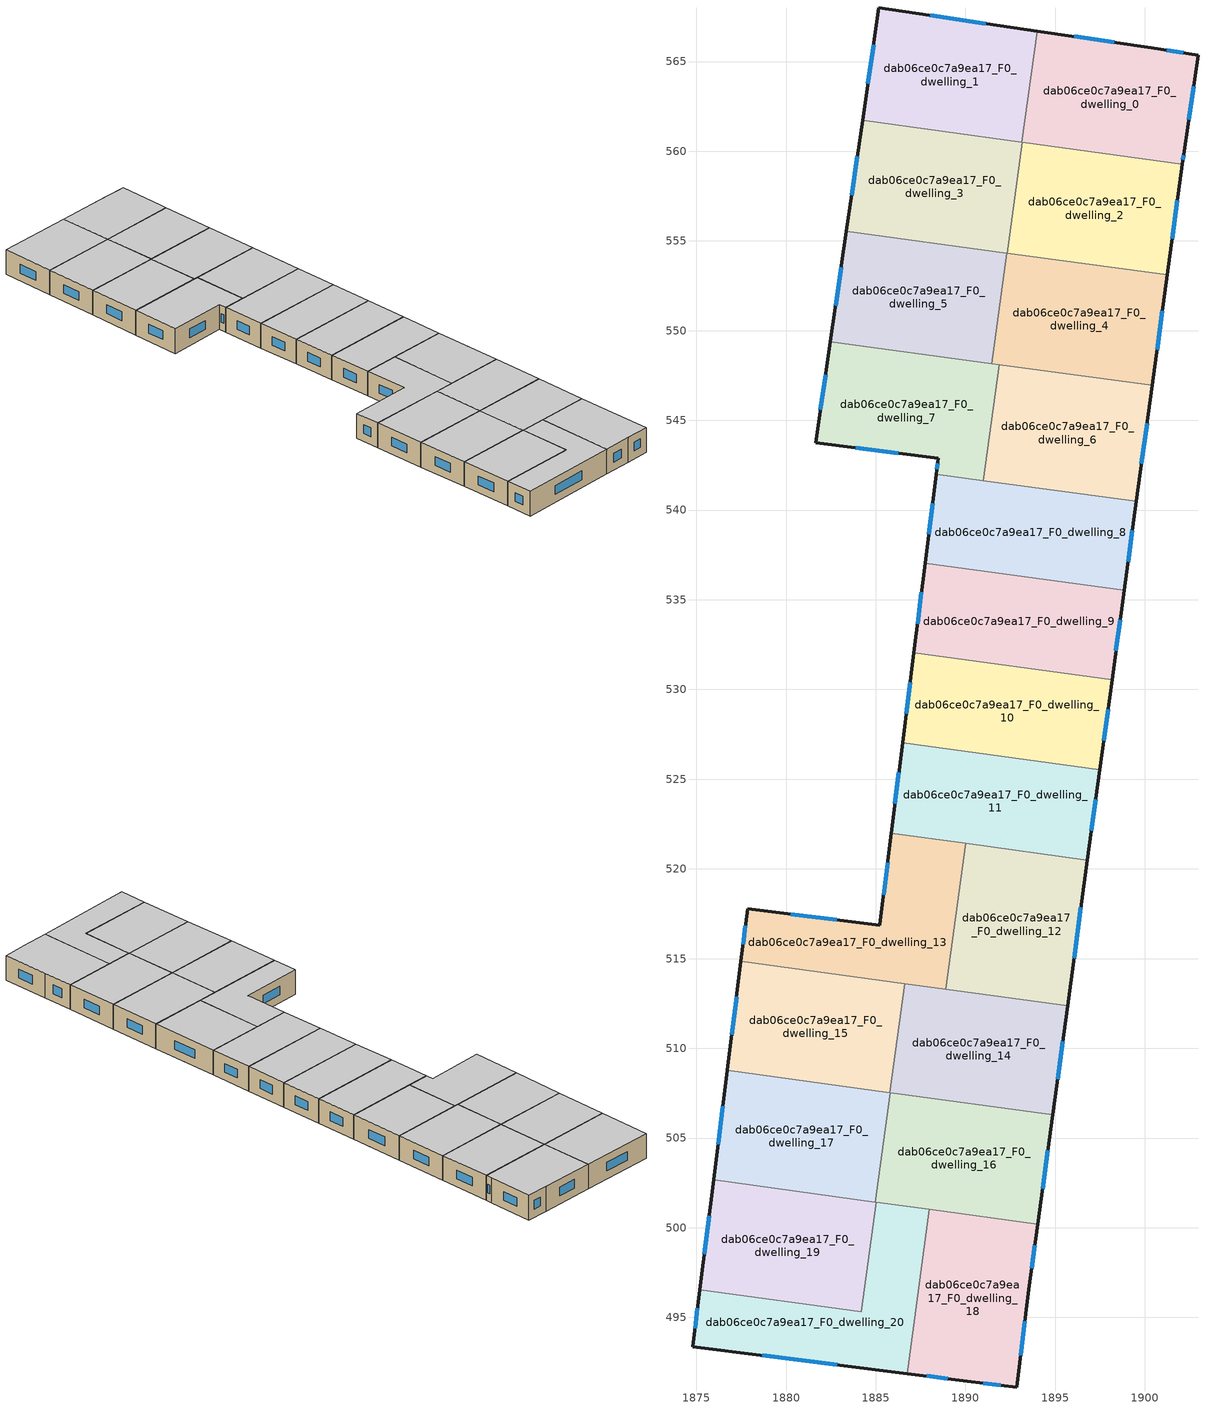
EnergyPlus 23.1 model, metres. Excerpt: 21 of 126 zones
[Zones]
dab06ce0c7a9ea17_F0_dwelling_0
 floor ground (EU_floor_Construction): 1902.98,565.36 1902.19,560 1902.09,559.29 1893.14,560.51 1893.99,566.7 1900.37,565.77 z0
 wall outside (EU_wall_Construction): 1902.09,559.29 1902.19,560 1902.98,565.36 1900.37,565.77 1893.99,566.7 z0:3
 wall to dab06ce0c7a9ea17_F0_dwelling_1 (EU_wall_Construction): 1893.99,566.7 1893.14,560.51 z0:3
 wall to dab06ce0c7a9ea17_F0_dwelling_2 (EU_wall_Construction): 1893.16,560.5 1902.09,559.29 z0:3
 wall to dab06ce0c7a9ea17_F0_dwelling_3 (EU_wall_Construction): 1893.14,560.51 1893.16,560.5 z0:3
 window (EU_Window_Construction): 1898.29,566.07 1896.06,566.4 / 1902.13,565.5 1901.21,565.64 / 1902.44,561.75 1902.72,563.62 / 1902.12,559.52 1902.15,559.77 z0.98:2.02
 ceiling to dab06ce0c7a9ea17_F1_dwelling_0 (EU_floor_Construction): 1902.09,559.29 1902.19,560 1902.98,565.36 1900.37,565.77 1893.99,566.7 1893.14,560.51 z3
dab06ce0c7a9ea17_F0_dwelling_1
 floor ground (EU_floor_Construction): 1893.99,566.7 1893.14,560.51 1884.26,561.72 1885.18,567.98 z0
 wall outside (EU_wall_Construction): 1893.99,566.7 1885.18,567.98 1884.26,561.72 z0:3
 wall to dab06ce0c7a9ea17_F0_dwelling_3 (EU_wall_Construction): 1884.26,561.72 1893.14,560.51 z0:3
 window (EU_Window_Construction): 1891.12,567.12 1888.04,567.57 / 1884.88,565.94 1884.56,563.75 z0.98:2.02
 ceiling to dab06ce0c7a9ea17_F1_dwelling_1 (EU_floor_Construction): 1893.14,560.51 1893.99,566.7 1885.18,567.98 1884.26,561.72 z3
dab06ce0c7a9ea17_F0_dwelling_10
 floor ground (EU_floor_Construction): 1898.17,530.54 1897.48,525.53 1886.49,527.03 1887.12,532.04 z0
 wall outside (EU_wall_Construction): 1887.12,532.04 1886.49,527.03 / 1897.48,525.53 1898.17,530.54 z0:3
 wall to dab06ce0c7a9ea17_F0_dwelling_11 (EU_wall_Construction): 1886.49,527.03 1897.48,525.53 z0:3
 wall to dab06ce0c7a9ea17_F0_dwelling_9 (EU_wall_Construction): 1898.17,530.54 1887.12,532.04 z0:3
 window (EU_Window_Construction): 1886.92,530.41 1886.7,528.66 / 1897.71,527.16 1897.94,528.91 z0.98:2.02
 ceiling to dab06ce0c7a9ea17_F1_dwelling_10 (EU_floor_Construction): 1897.48,525.53 1898.17,530.54 1887.12,532.04 1886.49,527.03 z3
dab06ce0c7a9ea17_F0_dwelling_11
 floor ground (EU_floor_Construction): 1897.48,525.53 1896.8,520.5 1885.86,521.99 1886.49,527.03 z0
 wall outside (EU_wall_Construction): 1886.49,527.03 1885.86,521.99 / 1896.8,520.5 1897.48,525.53 z0:3
 wall to dab06ce0c7a9ea17_F0_dwelling_12 (EU_wall_Construction): 1890.01,521.42 1896.8,520.5 z0:3
 wall to dab06ce0c7a9ea17_F0_dwelling_13 (EU_wall_Construction): 1885.86,521.99 1890.01,521.42 z0:3
 window (EU_Window_Construction): 1886.29,525.39 1886.07,523.63 / 1897.02,522.13 1897.26,523.89 z0.98:2.02
 ceiling to dab06ce0c7a9ea17_F1_dwelling_11 (EU_floor_Construction): 1896.8,520.5 1897.48,525.53 1886.49,527.03 1885.86,521.99 z3
dab06ce0c7a9ea17_F0_dwelling_12
 floor ground (EU_floor_Construction): 1896.8,520.5 1895.69,512.37 1888.9,513.29 1890.01,521.42 z0
 wall outside (EU_wall_Construction): 1895.69,512.37 1896.8,520.5 z0:3
 wall to dab06ce0c7a9ea17_F0_dwelling_13 (EU_wall_Construction): 1890.01,521.42 1888.9,513.29 z0:3
 wall to dab06ce0c7a9ea17_F0_dwelling_14 (EU_wall_Construction): 1888.9,513.29 1895.69,512.37 z0:3
 window (EU_Window_Construction): 1896.05,515.01 1896.44,517.85 z0.98:2.02
 ceiling to dab06ce0c7a9ea17_F1_dwelling_12 (EU_floor_Construction): 1895.69,512.37 1896.8,520.5 1890.01,521.42 1888.9,513.29 z3
dab06ce0c7a9ea17_F0_dwelling_13
 floor ground (EU_floor_Construction): 1890.01,521.42 1888.9,513.29 1877.49,514.85 1877.86,517.78 1885.22,516.85 1885.22,516.92 1885.86,521.99 z0
 wall outside (EU_wall_Construction): 1885.86,521.99 1885.22,516.92 1885.22,516.85 1877.86,517.78 1877.49,514.85 z0:3
 wall to dab06ce0c7a9ea17_F0_dwelling_15 (EU_wall_Construction): 1877.49,514.85 1886.61,513.61 z0:3
 wall to dab06ce0c7a9ea17_F0_dwelling_14 (EU_wall_Construction): 1886.6,513.61 1888.9,513.29 z0:3
 window (EU_Window_Construction): 1877.74,516.83 1877.61,515.8 / 1882.82,517.16 1880.25,517.48 / 1885.65,520.34 1885.43,518.57 z0.98:2.02
 ceiling to dab06ce0c7a9ea17_F1_dwelling_13 (EU_floor_Construction): 1888.9,513.29 1890.01,521.42 1885.86,521.99 1885.22,516.92 1885.22,516.85 1877.86,517.78 1877.49,514.85 z3
dab06ce0c7a9ea17_F0_dwelling_14
 floor ground (EU_floor_Construction): 1895.69,512.37 1894.86,506.29 1885.78,507.53 1886.6,513.61 z0
 wall outside (EU_wall_Construction): 1894.86,506.29 1895.69,512.37 z0:3
 wall to dab06ce0c7a9ea17_F0_dwelling_15 (EU_wall_Construction): 1886.6,513.61 1885.78,507.53 z0:3
 wall to dab06ce0c7a9ea17_F0_dwelling_16 (EU_wall_Construction): 1885.81,507.53 1894.86,506.29 z0:3
 wall to dab06ce0c7a9ea17_F0_dwelling_17 (EU_wall_Construction): 1885.78,507.53 1885.81,507.53 z0:3
 window (EU_Window_Construction): 1895.13,508.27 1895.42,510.39 z0.98:2.02
 ceiling to dab06ce0c7a9ea17_F1_dwelling_14 (EU_floor_Construction): 1894.86,506.29 1895.69,512.37 1886.6,513.61 1885.78,507.53 z3
dab06ce0c7a9ea17_F0_dwelling_15
 floor ground (EU_floor_Construction): 1886.6,513.61 1885.78,507.53 1876.73,508.77 1877.49,514.85 z0
 wall outside (EU_wall_Construction): 1877.49,514.85 1876.73,508.77 z0:3
 wall to dab06ce0c7a9ea17_F0_dwelling_17 (EU_wall_Construction): 1876.73,508.77 1885.78,507.53 z0:3
 window (EU_Window_Construction): 1877.24,512.87 1876.97,510.74 z0.98:2.02
 ceiling to dab06ce0c7a9ea17_F1_dwelling_15 (EU_floor_Construction): 1885.78,507.53 1886.6,513.61 1877.49,514.85 1876.73,508.77 z3
dab06ce0c7a9ea17_F0_dwelling_16
 floor ground (EU_floor_Construction): 1894.86,506.29 1894.03,500.2 1884.98,501.43 1885.81,507.53 z0
 wall outside (EU_wall_Construction): 1894.03,500.2 1894.86,506.29 z0:3
 wall to dab06ce0c7a9ea17_F0_dwelling_17 (EU_wall_Construction): 1885.81,507.53 1884.98,501.43 z0:3
 wall to dab06ce0c7a9ea17_F0_dwelling_18 (EU_wall_Construction): 1887.99,501.02 1894.03,500.2 z0:3
 wall to dab06ce0c7a9ea17_F0_dwelling_20 (EU_wall_Construction): 1885.01,501.43 1887.99,501.02 z0:3
 wall to dab06ce0c7a9ea17_F0_dwelling_19 (EU_wall_Construction): 1884.98,501.43 1885.01,501.43 z0:3
 window (EU_Window_Construction): 1894.3,502.18 1894.59,504.31 z0.98:2.02
 ceiling to dab06ce0c7a9ea17_F1_dwelling_16 (EU_floor_Construction): 1894.03,500.2 1894.86,506.29 1885.81,507.53 1884.98,501.43 z3
dab06ce0c7a9ea17_F0_dwelling_17
 floor ground (EU_floor_Construction): 1885.81,507.53 1884.98,501.43 1875.96,502.66 1876.73,508.77 z0
 wall outside (EU_wall_Construction): 1876.73,508.77 1875.96,502.66 z0:3
 wall to dab06ce0c7a9ea17_F0_dwelling_19 (EU_wall_Construction): 1875.96,502.66 1884.98,501.43 z0:3
 window (EU_Window_Construction): 1876.48,506.78 1876.21,504.65 z0.98:2.02
 ceiling to dab06ce0c7a9ea17_F1_dwelling_17 (EU_floor_Construction): 1884.98,501.43 1885.81,507.53 1876.73,508.77 1875.96,502.66 z3
dab06ce0c7a9ea17_F0_dwelling_18
 floor ground (EU_floor_Construction): 1894.03,500.2 1893.54,496.57 1892.85,491.12 1890.1,491.45 1886.74,491.88 1887.99,501.02 z0
 wall outside (EU_wall_Construction): 1886.74,491.88 1890.1,491.45 1892.85,491.12 1893.54,496.57 1894.03,500.2 z0:3
 wall to dab06ce0c7a9ea17_F0_dwelling_20 (EU_wall_Construction): 1887.99,501.02 1886.74,491.88 z0:3
 window (EU_Window_Construction): 1893.08,492.9 1893.31,494.8 / 1891,491.35 1891.96,491.23 / 1887.84,491.74 1889.01,491.59 / 1893.7,497.75 1893.87,499.02 z0.98:2.02
 ceiling to dab06ce0c7a9ea17_F1_dwelling_18 (EU_floor_Construction): 1892.85,491.12 1893.54,496.57 1894.03,500.2 1887.99,501.02 1886.74,491.88 1890.1,491.45 z3
dab06ce0c7a9ea17_F0_dwelling_19
 floor ground (EU_floor_Construction): 1885.01,501.43 1884.18,495.31 1875.19,496.54 1875.96,502.66 z0
 wall outside (EU_wall_Construction): 1875.96,502.66 1875.19,496.54 z0:3
 wall to dab06ce0c7a9ea17_F0_dwelling_20 (EU_wall_Construction): 1875.19,496.54 1884.18,495.31 1885.01,501.43 z0:3
 window (EU_Window_Construction): 1875.71,500.67 1875.44,498.53 z0.98:2.02
 ceiling to dab06ce0c7a9ea17_F1_dwelling_19 (EU_floor_Construction): 1884.18,495.31 1885.01,501.43 1875.96,502.66 1875.19,496.54 z3
dab06ce0c7a9ea17_F0_dwelling_2
 floor ground (EU_floor_Construction): 1902.09,559.29 1901.24,553.11 1892.32,554.32 1893.16,560.5 z0
 wall outside (EU_wall_Construction): 1901.24,553.11 1902.09,559.29 z0:3
 wall to dab06ce0c7a9ea17_F0_dwelling_3 (EU_wall_Construction): 1893.16,560.5 1892.32,554.32 z0:3
 wall to dab06ce0c7a9ea17_F0_dwelling_4 (EU_wall_Construction): 1892.32,554.32 1901.24,553.11 z0:3
 window (EU_Window_Construction): 1901.52,555.12 1901.81,557.28 z0.98:2.02
 ceiling to dab06ce0c7a9ea17_F1_dwelling_2 (EU_floor_Construction): 1901.24,553.11 1902.09,559.29 1893.16,560.5 1892.32,554.32 z3
dab06ce0c7a9ea17_F0_dwelling_20
 floor ground (EU_floor_Construction): 1887.99,501.02 1886.74,491.88 1874.8,493.37 1875.19,496.54 1884.18,495.31 1885.01,501.43 z0
 wall outside (EU_wall_Construction): 1875.19,496.54 1874.8,493.37 1886.74,491.88 z0:3
 window (EU_Window_Construction): 1878.68,492.89 1882.86,492.36 / 1875.06,495.51 1874.92,494.4 z0.98:2.02
 ceiling to dab06ce0c7a9ea17_F1_dwelling_20 (EU_floor_Construction): 1886.74,491.88 1887.99,501.02 1885.01,501.43 1884.18,495.31 1875.19,496.54 1874.8,493.37 z3
dab06ce0c7a9ea17_F0_dwelling_3
 floor ground (EU_floor_Construction): 1893.16,560.5 1892.32,554.32 1883.36,555.54 1884.26,561.72 z0
 wall outside (EU_wall_Construction): 1884.26,561.72 1883.36,555.54 z0:3
 wall to dab06ce0c7a9ea17_F0_dwelling_5 (EU_wall_Construction): 1883.36,555.54 1892.29,554.33 z0:3
 wall to dab06ce0c7a9ea17_F0_dwelling_4 (EU_wall_Construction): 1892.29,554.33 1892.32,554.32 z0:3
 window (EU_Window_Construction): 1883.97,559.71 1883.66,557.55 z0.98:2.02
 ceiling to dab06ce0c7a9ea17_F1_dwelling_3 (EU_floor_Construction): 1892.32,554.32 1893.16,560.5 1884.26,561.72 1883.36,555.54 z3
dab06ce0c7a9ea17_F0_dwelling_4
 floor ground (EU_floor_Construction): 1901.24,553.11 1900.41,546.94 1891.45,548.17 1892.29,554.33 z0
 wall outside (EU_wall_Construction): 1900.41,546.94 1901.24,553.11 z0:3
 wall to dab06ce0c7a9ea17_F0_dwelling_5 (EU_wall_Construction): 1892.29,554.33 1891.45,548.17 z0:3
 wall to dab06ce0c7a9ea17_F0_dwelling_6 (EU_wall_Construction): 1891.87,548.11 1900.41,546.94 z0:3
 wall to dab06ce0c7a9ea17_F0_dwelling_7 (EU_wall_Construction): 1891.45,548.16 1891.87,548.11 z0:3
 window (EU_Window_Construction): 1900.68,548.95 1900.97,551.1 z0.98:2.02
 ceiling to dab06ce0c7a9ea17_F1_dwelling_4 (EU_floor_Construction): 1900.41,546.94 1901.24,553.11 1892.29,554.33 1891.45,548.17 z3
dab06ce0c7a9ea17_F0_dwelling_5
 floor ground (EU_floor_Construction): 1892.29,554.33 1891.45,548.17 1882.47,549.39 1883.36,555.54 z0
 wall outside (EU_wall_Construction): 1883.36,555.54 1882.47,549.39 z0:3
 wall to dab06ce0c7a9ea17_F0_dwelling_7 (EU_wall_Construction): 1882.47,549.39 1891.45,548.17 z0:3
 window (EU_Window_Construction): 1883.07,553.54 1882.76,551.39 z0.98:2.02
 ceiling to dab06ce0c7a9ea17_F1_dwelling_5 (EU_floor_Construction): 1891.45,548.17 1892.29,554.33 1883.36,555.54 1882.47,549.39 z3
dab06ce0c7a9ea17_F0_dwelling_6
 floor ground (EU_floor_Construction): 1900.41,546.94 1899.52,540.48 1890.99,541.64 1891.87,548.11 z0
 wall outside (EU_wall_Construction): 1899.52,540.48 1900.41,546.94 z0:3
 wall to dab06ce0c7a9ea17_F0_dwelling_7 (EU_wall_Construction): 1891.87,548.11 1890.99,541.64 z0:3
 wall to dab06ce0c7a9ea17_F0_dwelling_8 (EU_wall_Construction): 1890.99,541.64 1899.52,540.48 z0:3
 window (EU_Window_Construction): 1899.81,542.58 1900.12,544.84 z0.98:2.02
 ceiling to dab06ce0c7a9ea17_F1_dwelling_6 (EU_floor_Construction): 1899.52,540.48 1900.41,546.94 1891.87,548.11 1890.99,541.64 z3
dab06ce0c7a9ea17_F0_dwelling_7
 floor ground (EU_floor_Construction): 1891.87,548.11 1890.99,541.64 1888.38,542 1888.49,542.88 1881.65,543.74 1882.47,549.39 z0
 wall outside (EU_wall_Construction): 1882.47,549.39 1881.65,543.74 1888.49,542.88 1888.38,542 z0:3
 wall to dab06ce0c7a9ea17_F0_dwelling_8 (EU_wall_Construction): 1888.38,542 1890.99,541.64 z0:3
 window (EU_Window_Construction): 1888.45,542.6 1888.41,542.29 / 1883.87,543.46 1886.26,543.16 / 1882.2,547.55 1881.91,545.58 z0.98:2.02
 ceiling to dab06ce0c7a9ea17_F1_dwelling_7 (EU_floor_Construction): 1890.99,541.64 1891.87,548.11 1882.47,549.39 1881.65,543.74 1888.49,542.88 1888.38,542 z3
dab06ce0c7a9ea17_F0_dwelling_8
 floor ground (EU_floor_Construction): 1899.52,540.48 1898.85,535.52 1887.75,537.03 1888.38,542 z0
 wall outside (EU_wall_Construction): 1888.38,542 1887.75,537.03 / 1898.85,535.52 1899.52,540.48 z0:3
 wall to dab06ce0c7a9ea17_F0_dwelling_9 (EU_wall_Construction): 1887.75,537.03 1898.85,535.52 z0:3
 window (EU_Window_Construction): 1888.17,540.38 1887.95,538.65 / 1899.07,537.13 1899.3,538.87 z0.98:2.02
 ceiling to dab06ce0c7a9ea17_F1_dwelling_8 (EU_floor_Construction): 1898.85,535.52 1899.52,540.48 1888.38,542 1887.75,537.03 z3
dab06ce0c7a9ea17_F0_dwelling_9
 floor ground (EU_floor_Construction): 1898.85,535.52 1898.17,530.54 1887.12,532.04 1887.75,537.03 z0
 wall outside (EU_wall_Construction): 1887.75,537.03 1887.12,532.04 / 1898.17,530.54 1898.85,535.52 z0:3
 window (EU_Window_Construction): 1887.55,535.41 1887.33,533.66 / 1898.39,532.16 1898.63,533.9 z0.98:2.02
 ceiling to dab06ce0c7a9ea17_F1_dwelling_9 (EU_floor_Construction): 1898.17,530.54 1898.85,535.52 1887.75,537.03 1887.12,532.04 z3
[Building]
EU S2 Campaign: North Axis=0; Terrain=City; Solar Distribution=FullExterior
[Site:Location]
Bologna: Latitude=44.5; Longitude=11.25; Time Zone=1; Elevation=37
[SizingPeriod:WeatherFileDays]
AnnualSizingPeriod: Begin Month=1; Begin Day of Month=1; End Month=12; End Day of Month=31; Day of Week for Start Day=Monday; Use Weather File Daylight Saving Period=No; Use Weather File Rain and Snow Indicators=No
[MATERIAL]
EU_InternalMass_Material: Roughness=MediumRough; Thickness=0.1; Conductivity=1; Density=1800; Specific Heat=900; Thermal Absorptance=0.9; Solar Absorptance=0.7; Visible Absorptance=0.7
[MATERIAL:NOMASS] Roughness=MediumRough; Thermal Absorptance=0.9; Solar Absorptance=0.7; Visible Absorptance=0.7
Name | Thermal Resistance
EU_wall_NoMass | 0.905828
EU_floor_NoMass | 0.67114
[WINDOWMATERIAL:SIMPLEGLAZINGSYSTEM]
EU_Window_SimpleGlazing: UFactor=4.52486; Solar Heat Gain Coefficient=0.85; Visible Transmittance=0.85
[CONSTRUCTION]
EU_wall_Construction: EU_wall_NoMass
EU_floor_Construction: EU_floor_NoMass
EU_Window_Construction: EU_Window_SimpleGlazing
EU_InternalMass_Construction: EU_InternalMass_Material
[ZONE] Type=1; Multiplier=1; Ceiling Height=autocalculate; Floor Area=autocalculate; Part of Total Floor Area=Yes
Name | Volume
dab06ce0c7a9ea17_F0_dwelling_0 | 168.591
dab06ce0c7a9ea17_F0_dwelling_1 | 168.606
dab06ce0c7a9ea17_F0_dwelling_10; dab06ce0c7a9ea17_F0_dwelling_9 | 168.587
dab06ce0c7a9ea17_F0_dwelling_11 | 168.594
dab06ce0c7a9ea17_F0_dwelling_12 | 168.598
dab06ce0c7a9ea17_F0_dwelling_13 | 168.569
dab06ce0c7a9ea17_F0_dwelling_14 | 168.592
dab06ce0c7a9ea17_F0_dwelling_15; dab06ce0c7a9ea17_F0_dwelling_8 | 168.604
dab06ce0c7a9ea17_F0_dwelling_16; dab06ce0c7a9ea17_F0_dwelling_5 | 168.593
dab06ce0c7a9ea17_F0_dwelling_17; dab06ce0c7a9ea17_F0_dwelling_6 | 168.599
dab06ce0c7a9ea17_F0_dwelling_18 | 168.605
dab06ce0c7a9ea17_F0_dwelling_19 | 168.609
dab06ce0c7a9ea17_F0_dwelling_2 | 168.579
dab06ce0c7a9ea17_F0_dwelling_20; dab06ce0c7a9ea17_F0_dwelling_3 | 168.595
dab06ce0c7a9ea17_F0_dwelling_4 | 168.586
dab06ce0c7a9ea17_F0_dwelling_7 | 168.596
[INTERNALMASS] Construction=EU_InternalMass_Construction
Name | Zone or ZoneList | Surface Area
dab06ce0c7a9ea17_F0_dwelling_0_EU_InternalMass | dab06ce0c7a9ea17_F0_dwelling_0 | 56.1961
dab06ce0c7a9ea17_F0_dwelling_1_EU_InternalMass | dab06ce0c7a9ea17_F0_dwelling_1 | 56.2006
dab06ce0c7a9ea17_F0_dwelling_2_EU_InternalMass | dab06ce0c7a9ea17_F0_dwelling_2 | 56.195
dab06ce0c7a9ea17_F0_dwelling_3_EU_InternalMass | dab06ce0c7a9ea17_F0_dwelling_3 | 56.1973
dab06ce0c7a9ea17_F0_dwelling_4_EU_InternalMass | dab06ce0c7a9ea17_F0_dwelling_4 | 56.1966
dab06ce0c7a9ea17_F0_dwelling_5_EU_InternalMass | dab06ce0c7a9ea17_F0_dwelling_5 | 56.198
dab06ce0c7a9ea17_F0_dwelling_6_EU_InternalMass | dab06ce0c7a9ea17_F0_dwelling_6 | 56.2005
dab06ce0c7a9ea17_F0_dwelling_7_EU_InternalMass | dab06ce0c7a9ea17_F0_dwelling_7 | 56.1992
dab06ce0c7a9ea17_F0_dwelling_8_EU_InternalMass | dab06ce0c7a9ea17_F0_dwelling_8 | 56.2009
dab06ce0c7a9ea17_F0_dwelling_9_EU_InternalMass | dab06ce0c7a9ea17_F0_dwelling_9 | 56.1956
dab06ce0c7a9ea17_F0_dwelling_10_EU_InternalMass | dab06ce0c7a9ea17_F0_dwelling_10 | 56.1956
dab06ce0c7a9ea17_F0_dwelling_11_EU_InternalMass | dab06ce0c7a9ea17_F0_dwelling_11 | 56.1981
dab06ce0c7a9ea17_F0_dwelling_12_EU_InternalMass | dab06ce0c7a9ea17_F0_dwelling_12 | 56.1994
dab06ce0c7a9ea17_F0_dwelling_13_EU_InternalMass | dab06ce0c7a9ea17_F0_dwelling_13 | 56.1899
dab06ce0c7a9ea17_F0_dwelling_14_EU_InternalMass | dab06ce0c7a9ea17_F0_dwelling_14 | 56.1961
dab06ce0c7a9ea17_F0_dwelling_15_EU_InternalMass | dab06ce0c7a9ea17_F0_dwelling_15 | 56.2027
dab06ce0c7a9ea17_F0_dwelling_16_EU_InternalMass | dab06ce0c7a9ea17_F0_dwelling_16 | 56.1967
dab06ce0c7a9ea17_F0_dwelling_17_EU_InternalMass | dab06ce0c7a9ea17_F0_dwelling_17 | 56.2006
dab06ce0c7a9ea17_F0_dwelling_18_EU_InternalMass | dab06ce0c7a9ea17_F0_dwelling_18 | 56.2041
dab06ce0c7a9ea17_F0_dwelling_19_EU_InternalMass | dab06ce0c7a9ea17_F0_dwelling_19 | 56.2001
dab06ce0c7a9ea17_F0_dwelling_20_EU_InternalMass | dab06ce0c7a9ea17_F0_dwelling_20 | 56.198
[OTHEREQUIPMENT] Fuel Type=Electricity; Design Level Calculation Method=Watts/Area; Power per Zone Floor Area=1; Fraction Latent=0; Fraction Radiant=0; Fraction Lost=0; Carbon Dioxide Generation Rate=0; EndUse Subcategory=EU_Step8_InternalGains
Name | Zone or ZoneList or Space or SpaceList | Schedule
EU_Step8_InternalGain_dab06ce0c7a9ea17_F0_dwelling_0_f000 | dab06ce0c7a9ea17_F0_dwelling_0 | EU_Step8_GainSchedule_dab06ce0c7a9ea17_F0_dwelling_0_f000
EU_Step8_InternalGain_dab06ce0c7a9ea17_F0_dwelling_1_f000 | dab06ce0c7a9ea17_F0_dwelling_1 | EU_Step8_GainSchedule_dab06ce0c7a9ea17_F0_dwelling_1_f000
EU_Step8_InternalGain_dab06ce0c7a9ea17_F0_dwelling_2_f000 | dab06ce0c7a9ea17_F0_dwelling_2 | EU_Step8_GainSchedule_dab06ce0c7a9ea17_F0_dwelling_2_f000
EU_Step8_InternalGain_dab06ce0c7a9ea17_F0_dwelling_3_f000 | dab06ce0c7a9ea17_F0_dwelling_3 | EU_Step8_GainSchedule_dab06ce0c7a9ea17_F0_dwelling_3_f000
EU_Step8_InternalGain_dab06ce0c7a9ea17_F0_dwelling_4_f000 | dab06ce0c7a9ea17_F0_dwelling_4 | EU_Step8_GainSchedule_dab06ce0c7a9ea17_F0_dwelling_4_f000
EU_Step8_InternalGain_dab06ce0c7a9ea17_F0_dwelling_5_f000 | dab06ce0c7a9ea17_F0_dwelling_5 | EU_Step8_GainSchedule_dab06ce0c7a9ea17_F0_dwelling_5_f000
EU_Step8_InternalGain_dab06ce0c7a9ea17_F0_dwelling_6_f000 | dab06ce0c7a9ea17_F0_dwelling_6 | EU_Step8_GainSchedule_dab06ce0c7a9ea17_F0_dwelling_6_f000
EU_Step8_InternalGain_dab06ce0c7a9ea17_F0_dwelling_7_f000 | dab06ce0c7a9ea17_F0_dwelling_7 | EU_Step8_GainSchedule_dab06ce0c7a9ea17_F0_dwelling_7_f000
EU_Step8_InternalGain_dab06ce0c7a9ea17_F0_dwelling_8_f000 | dab06ce0c7a9ea17_F0_dwelling_8 | EU_Step8_GainSchedule_dab06ce0c7a9ea17_F0_dwelling_8_f000
EU_Step8_InternalGain_dab06ce0c7a9ea17_F0_dwelling_9_f000 | dab06ce0c7a9ea17_F0_dwelling_9 | EU_Step8_GainSchedule_dab06ce0c7a9ea17_F0_dwelling_9_f000
EU_Step8_InternalGain_dab06ce0c7a9ea17_F0_dwelling_10_f000 | dab06ce0c7a9ea17_F0_dwelling_10 | EU_Step8_GainSchedule_dab06ce0c7a9ea17_F0_dwelling_10_f000
EU_Step8_InternalGain_dab06ce0c7a9ea17_F0_dwelling_11_f000 | dab06ce0c7a9ea17_F0_dwelling_11 | EU_Step8_GainSchedule_dab06ce0c7a9ea17_F0_dwelling_11_f000
EU_Step8_InternalGain_dab06ce0c7a9ea17_F0_dwelling_12_f000 | dab06ce0c7a9ea17_F0_dwelling_12 | EU_Step8_GainSchedule_dab06ce0c7a9ea17_F0_dwelling_12_f000
EU_Step8_InternalGain_dab06ce0c7a9ea17_F0_dwelling_13_f000 | dab06ce0c7a9ea17_F0_dwelling_13 | EU_Step8_GainSchedule_dab06ce0c7a9ea17_F0_dwelling_13_f000
EU_Step8_InternalGain_dab06ce0c7a9ea17_F0_dwelling_14_f000 | dab06ce0c7a9ea17_F0_dwelling_14 | EU_Step8_GainSchedule_dab06ce0c7a9ea17_F0_dwelling_14_f000
EU_Step8_InternalGain_dab06ce0c7a9ea17_F0_dwelling_15_f000 | dab06ce0c7a9ea17_F0_dwelling_15 | EU_Step8_GainSchedule_dab06ce0c7a9ea17_F0_dwelling_15_f000
EU_Step8_InternalGain_dab06ce0c7a9ea17_F0_dwelling_16_f000 | dab06ce0c7a9ea17_F0_dwelling_16 | EU_Step8_GainSchedule_dab06ce0c7a9ea17_F0_dwelling_16_f000
EU_Step8_InternalGain_dab06ce0c7a9ea17_F0_dwelling_17_f000 | dab06ce0c7a9ea17_F0_dwelling_17 | EU_Step8_GainSchedule_dab06ce0c7a9ea17_F0_dwelling_17_f000
EU_Step8_InternalGain_dab06ce0c7a9ea17_F0_dwelling_18_f000 | dab06ce0c7a9ea17_F0_dwelling_18 | EU_Step8_GainSchedule_dab06ce0c7a9ea17_F0_dwelling_18_f000
EU_Step8_InternalGain_dab06ce0c7a9ea17_F0_dwelling_19_f000 | dab06ce0c7a9ea17_F0_dwelling_19 | EU_Step8_GainSchedule_dab06ce0c7a9ea17_F0_dwelling_19_f000
EU_Step8_InternalGain_dab06ce0c7a9ea17_F0_dwelling_20_f000 | dab06ce0c7a9ea17_F0_dwelling_20 | EU_Step8_GainSchedule_dab06ce0c7a9ea17_F0_dwelling_20_f000
[ZONEVENTILATION:DESIGNFLOWRATE] Schedule=EU_AlwaysOn; Design Flow Rate Calculation Method=AirChanges/Hour; Air Changes per Hour=0.73129; Ventilation Type=Natural; Fan Pressure Rise=0; Fan Total Efficiency=1; Constant Term Coefficient=1; Temperature Term Coefficient=0; Velocity Term Coefficient=0; Velocity Squared Term Coefficient=0; Minimum Indoor Temperature=-100; Maximum Indoor Temperature=100; Delta Temperature=-100; Minimum Outdoor Temperature=-100; Maximum Outdoor Temperature=100; Maximum Wind Speed=40
Name | Zone or ZoneList or Space or SpaceList
EU_ConstantAir_dab06ce0c7a9ea17_F0_dwelling_0 | dab06ce0c7a9ea17_F0_dwelling_0
EU_ConstantAir_dab06ce0c7a9ea17_F0_dwelling_1 | dab06ce0c7a9ea17_F0_dwelling_1
EU_ConstantAir_dab06ce0c7a9ea17_F0_dwelling_2 | dab06ce0c7a9ea17_F0_dwelling_2
EU_ConstantAir_dab06ce0c7a9ea17_F0_dwelling_3 | dab06ce0c7a9ea17_F0_dwelling_3
EU_ConstantAir_dab06ce0c7a9ea17_F0_dwelling_4 | dab06ce0c7a9ea17_F0_dwelling_4
EU_ConstantAir_dab06ce0c7a9ea17_F0_dwelling_5 | dab06ce0c7a9ea17_F0_dwelling_5
EU_ConstantAir_dab06ce0c7a9ea17_F0_dwelling_6 | dab06ce0c7a9ea17_F0_dwelling_6
EU_ConstantAir_dab06ce0c7a9ea17_F0_dwelling_7 | dab06ce0c7a9ea17_F0_dwelling_7
EU_ConstantAir_dab06ce0c7a9ea17_F0_dwelling_8 | dab06ce0c7a9ea17_F0_dwelling_8
EU_ConstantAir_dab06ce0c7a9ea17_F0_dwelling_9 | dab06ce0c7a9ea17_F0_dwelling_9
EU_ConstantAir_dab06ce0c7a9ea17_F0_dwelling_10 | dab06ce0c7a9ea17_F0_dwelling_10
EU_ConstantAir_dab06ce0c7a9ea17_F0_dwelling_11 | dab06ce0c7a9ea17_F0_dwelling_11
EU_ConstantAir_dab06ce0c7a9ea17_F0_dwelling_12 | dab06ce0c7a9ea17_F0_dwelling_12
EU_ConstantAir_dab06ce0c7a9ea17_F0_dwelling_13 | dab06ce0c7a9ea17_F0_dwelling_13
EU_ConstantAir_dab06ce0c7a9ea17_F0_dwelling_14 | dab06ce0c7a9ea17_F0_dwelling_14
EU_ConstantAir_dab06ce0c7a9ea17_F0_dwelling_15 | dab06ce0c7a9ea17_F0_dwelling_15
EU_ConstantAir_dab06ce0c7a9ea17_F0_dwelling_16 | dab06ce0c7a9ea17_F0_dwelling_16
EU_ConstantAir_dab06ce0c7a9ea17_F0_dwelling_17 | dab06ce0c7a9ea17_F0_dwelling_17
EU_ConstantAir_dab06ce0c7a9ea17_F0_dwelling_18 | dab06ce0c7a9ea17_F0_dwelling_18
EU_ConstantAir_dab06ce0c7a9ea17_F0_dwelling_19 | dab06ce0c7a9ea17_F0_dwelling_19
EU_ConstantAir_dab06ce0c7a9ea17_F0_dwelling_20 | dab06ce0c7a9ea17_F0_dwelling_20
[HVACTEMPLATE:THERMOSTAT] Constant Heating Setpoint=20; Constant Cooling Setpoint=50
EU_HeatOnly_dab06ce0c7a9ea17_F0_dwelling_0; EU_HeatOnly_dab06ce0c7a9ea17_F0_dwelling_1; EU_HeatOnly_dab06ce0c7a9ea17_F0_dwelling_2; EU_HeatOnly_dab06ce0c7a9ea17_F0_dwelling_3; EU_HeatOnly_dab06ce0c7a9ea17_F0_dwelling_4; EU_HeatOnly_dab06ce0c7a9ea17_F0_dwelling_5; EU_HeatOnly_dab06ce0c7a9ea17_F0_dwelling_6; EU_HeatOnly_dab06ce0c7a9ea17_F0_dwelling_7; EU_HeatOnly_dab06ce0c7a9ea17_F0_dwelling_8; EU_HeatOnly_dab06ce0c7a9ea17_F0_dwelling_9; EU_HeatOnly_dab06ce0c7a9ea17_F0_dwelling_10; EU_HeatOnly_dab06ce0c7a9ea17_F0_dwelling_11; EU_HeatOnly_dab06ce0c7a9ea17_F0_dwelling_12; EU_HeatOnly_dab06ce0c7a9ea17_F0_dwelling_13; EU_HeatOnly_dab06ce0c7a9ea17_F0_dwelling_14; EU_HeatOnly_dab06ce0c7a9ea17_F0_dwelling_15; EU_HeatOnly_dab06ce0c7a9ea17_F0_dwelling_16; EU_HeatOnly_dab06ce0c7a9ea17_F0_dwelling_17; EU_HeatOnly_dab06ce0c7a9ea17_F0_dwelling_18; EU_HeatOnly_dab06ce0c7a9ea17_F0_dwelling_19; EU_HeatOnly_dab06ce0c7a9ea17_F0_dwelling_20; EU_HeatOnly_dab06ce0c7a9ea17_F1_dwelling_0; EU_HeatOnly_dab06ce0c7a9ea17_F1_dwelling_1; EU_HeatOnly_dab06ce0c7a9ea17_F1_dwelling_2; EU_HeatOnly_dab06ce0c7a9ea17_F1_dwelling_3; EU_HeatOnly_dab06ce0c7a9ea17_F1_dwelling_4; EU_HeatOnly_dab06ce0c7a9ea17_F1_dwelling_5; EU_HeatOnly_dab06ce0c7a9ea17_F1_dwelling_6; EU_HeatOnly_dab06ce0c7a9ea17_F1_dwelling_7; EU_HeatOnly_dab06ce0c7a9ea17_F1_dwelling_8; EU_HeatOnly_dab06ce0c7a9ea17_F1_dwelling_9; EU_HeatOnly_dab06ce0c7a9ea17_F1_dwelling_10; EU_HeatOnly_dab06ce0c7a9ea17_F1_dwelling_11; EU_HeatOnly_dab06ce0c7a9ea17_F1_dwelling_12; EU_HeatOnly_dab06ce0c7a9ea17_F1_dwelling_13; EU_HeatOnly_dab06ce0c7a9ea17_F1_dwelling_14; EU_HeatOnly_dab06ce0c7a9ea17_F1_dwelling_15; EU_HeatOnly_dab06ce0c7a9ea17_F1_dwelling_16; EU_HeatOnly_dab06ce0c7a9ea17_F1_dwelling_17; EU_HeatOnly_dab06ce0c7a9ea17_F1_dwelling_18; EU_HeatOnly_dab06ce0c7a9ea17_F1_dwelling_19; EU_HeatOnly_dab06ce0c7a9ea17_F1_dwelling_20; EU_HeatOnly_dab06ce0c7a9ea17_F2_dwelling_0; EU_HeatOnly_dab06ce0c7a9ea17_F2_dwelling_1; EU_HeatOnly_dab06ce0c7a9ea17_F2_dwelling_2; EU_HeatOnly_dab06ce0c7a9ea17_F2_dwelling_3; EU_HeatOnly_dab06ce0c7a9ea17_F2_dwelling_4; EU_HeatOnly_dab06ce0c7a9ea17_F2_dwelling_5; EU_HeatOnly_dab06ce0c7a9ea17_F2_dwelling_6; EU_HeatOnly_dab06ce0c7a9ea17_F2_dwelling_7; EU_HeatOnly_dab06ce0c7a9ea17_F2_dwelling_8; EU_HeatOnly_dab06ce0c7a9ea17_F2_dwelling_9; EU_HeatOnly_dab06ce0c7a9ea17_F2_dwelling_10; EU_HeatOnly_dab06ce0c7a9ea17_F2_dwelling_11; EU_HeatOnly_dab06ce0c7a9ea17_F2_dwelling_12; EU_HeatOnly_dab06ce0c7a9ea17_F2_dwelling_13; EU_HeatOnly_dab06ce0c7a9ea17_F2_dwelling_14; EU_HeatOnly_dab06ce0c7a9ea17_F2_dwelling_15; EU_HeatOnly_dab06ce0c7a9ea17_F2_dwelling_16; EU_HeatOnly_dab06ce0c7a9ea17_F2_dwelling_17; EU_HeatOnly_dab06ce0c7a9ea17_F2_dwelling_18; EU_HeatOnly_dab06ce0c7a9ea17_F2_dwelling_19; EU_HeatOnly_dab06ce0c7a9ea17_F2_dwelling_20; EU_HeatOnly_dab06ce0c7a9ea17_F3_dwelling_0; EU_HeatOnly_dab06ce0c7a9ea17_F3_dwelling_1; EU_HeatOnly_dab06ce0c7a9ea17_F3_dwelling_2; EU_HeatOnly_dab06ce0c7a9ea17_F3_dwelling_3; EU_HeatOnly_dab06ce0c7a9ea17_F3_dwelling_4; EU_HeatOnly_dab06ce0c7a9ea17_F3_dwelling_5; EU_HeatOnly_dab06ce0c7a9ea17_F3_dwelling_6; EU_HeatOnly_dab06ce0c7a9ea17_F3_dwelling_7; EU_HeatOnly_dab06ce0c7a9ea17_F3_dwelling_8; EU_HeatOnly_dab06ce0c7a9ea17_F3_dwelling_9; EU_HeatOnly_dab06ce0c7a9ea17_F3_dwelling_10; EU_HeatOnly_dab06ce0c7a9ea17_F3_dwelling_11; EU_HeatOnly_dab06ce0c7a9ea17_F3_dwelling_12; EU_HeatOnly_dab06ce0c7a9ea17_F3_dwelling_13; EU_HeatOnly_dab06ce0c7a9ea17_F3_dwelling_14; EU_HeatOnly_dab06ce0c7a9ea17_F3_dwelling_15; EU_HeatOnly_dab06ce0c7a9ea17_F3_dwelling_16; EU_HeatOnly_dab06ce0c7a9ea17_F3_dwelling_17; EU_HeatOnly_dab06ce0c7a9ea17_F3_dwelling_18; EU_HeatOnly_dab06ce0c7a9ea17_F3_dwelling_19; EU_HeatOnly_dab06ce0c7a9ea17_F3_dwelling_20; EU_HeatOnly_dab06ce0c7a9ea17_F4_dwelling_0; EU_HeatOnly_dab06ce0c7a9ea17_F4_dwelling_1; EU_HeatOnly_dab06ce0c7a9ea17_F4_dwelling_2; EU_HeatOnly_dab06ce0c7a9ea17_F4_dwelling_3; EU_HeatOnly_dab06ce0c7a9ea17_F4_dwelling_4; EU_HeatOnly_dab06ce0c7a9ea17_F4_dwelling_5; EU_HeatOnly_dab06ce0c7a9ea17_F4_dwelling_6; EU_HeatOnly_dab06ce0c7a9ea17_F4_dwelling_7; EU_HeatOnly_dab06ce0c7a9ea17_F4_dwelling_8; EU_HeatOnly_dab06ce0c7a9ea17_F4_dwelling_9; EU_HeatOnly_dab06ce0c7a9ea17_F4_dwelling_10; EU_HeatOnly_dab06ce0c7a9ea17_F4_dwelling_11; EU_HeatOnly_dab06ce0c7a9ea17_F4_dwelling_12; EU_HeatOnly_dab06ce0c7a9ea17_F4_dwelling_13; EU_HeatOnly_dab06ce0c7a9ea17_F4_dwelling_14; EU_HeatOnly_dab06ce0c7a9ea17_F4_dwelling_15; EU_HeatOnly_dab06ce0c7a9ea17_F4_dwelling_16; EU_HeatOnly_dab06ce0c7a9ea17_F4_dwelling_17; EU_HeatOnly_dab06ce0c7a9ea17_F4_dwelling_18; EU_HeatOnly_dab06ce0c7a9ea17_F4_dwelling_19; EU_HeatOnly_dab06ce0c7a9ea17_F4_dwelling_20; EU_HeatOnly_dab06ce0c7a9ea17_F5_dwelling_0; EU_HeatOnly_dab06ce0c7a9ea17_F5_dwelling_1; EU_HeatOnly_dab06ce0c7a9ea17_F5_dwelling_2; EU_HeatOnly_dab06ce0c7a9ea17_F5_dwelling_3; EU_HeatOnly_dab06ce0c7a9ea17_F5_dwelling_4; EU_HeatOnly_dab06ce0c7a9ea17_F5_dwelling_5; EU_HeatOnly_dab06ce0c7a9ea17_F5_dwelling_6; EU_HeatOnly_dab06ce0c7a9ea17_F5_dwelling_7; EU_HeatOnly_dab06ce0c7a9ea17_F5_dwelling_8; EU_HeatOnly_dab06ce0c7a9ea17_F5_dwelling_9; EU_HeatOnly_dab06ce0c7a9ea17_F5_dwelling_10; EU_HeatOnly_dab06ce0c7a9ea17_F5_dwelling_11; EU_HeatOnly_dab06ce0c7a9ea17_F5_dwelling_12; EU_HeatOnly_dab06ce0c7a9ea17_F5_dwelling_13; EU_HeatOnly_dab06ce0c7a9ea17_F5_dwelling_14; EU_HeatOnly_dab06ce0c7a9ea17_F5_dwelling_15; EU_HeatOnly_dab06ce0c7a9ea17_F5_dwelling_16; EU_HeatOnly_dab06ce0c7a9ea17_F5_dwelling_17; EU_HeatOnly_dab06ce0c7a9ea17_F5_dwelling_18; EU_HeatOnly_dab06ce0c7a9ea17_F5_dwelling_19; EU_HeatOnly_dab06ce0c7a9ea17_F5_dwelling_20
[HVACTEMPLATE:ZONE:IDEALLOADSAIRSYSTEM] System Availability Schedule=EU_AlwaysOn; Maximum Heating Supply Air Temperature=50; Minimum Cooling Supply Air Temperature=13; Maximum Heating Supply Air Humidity Ratio=0.0156; Minimum Cooling Supply Air Humidity Ratio=0.0077; Heating Limit=NoLimit; Cooling Limit=NoLimit; Heating Availability Schedule=EU_AlwaysOn; Cooling Availability Schedule=EU_CoolingOff; Dehumidification Control Type=ConstantSensibleHeatRatio; Cooling Sensible Heat Ratio=0.7; Dehumidification Setpoint=60; Humidification Control Type=None; Humidification Setpoint=30; Outdoor Air Method=None; Outdoor Air Flow Rate per Person=0.00944; Outdoor Air Flow Rate per Zone Floor Area=0; Outdoor Air Flow Rate per Zone=0; Demand Controlled Ventilation Type=None; Outdoor Air Economizer Type=NoEconomizer; Heat Recovery Type=None; Sensible Heat Recovery Effectiveness=0.7; Latent Heat Recovery Effectiveness=0.65
Name | Template Thermostat
dab06ce0c7a9ea17_F0_dwelling_0 | EU_HeatOnly_dab06ce0c7a9ea17_F0_dwelling_0
dab06ce0c7a9ea17_F0_dwelling_1 | EU_HeatOnly_dab06ce0c7a9ea17_F0_dwelling_1
dab06ce0c7a9ea17_F0_dwelling_2 | EU_HeatOnly_dab06ce0c7a9ea17_F0_dwelling_2
dab06ce0c7a9ea17_F0_dwelling_3 | EU_HeatOnly_dab06ce0c7a9ea17_F0_dwelling_3
dab06ce0c7a9ea17_F0_dwelling_4 | EU_HeatOnly_dab06ce0c7a9ea17_F0_dwelling_4
dab06ce0c7a9ea17_F0_dwelling_5 | EU_HeatOnly_dab06ce0c7a9ea17_F0_dwelling_5
dab06ce0c7a9ea17_F0_dwelling_6 | EU_HeatOnly_dab06ce0c7a9ea17_F0_dwelling_6
dab06ce0c7a9ea17_F0_dwelling_7 | EU_HeatOnly_dab06ce0c7a9ea17_F0_dwelling_7
dab06ce0c7a9ea17_F0_dwelling_8 | EU_HeatOnly_dab06ce0c7a9ea17_F0_dwelling_8
dab06ce0c7a9ea17_F0_dwelling_9 | EU_HeatOnly_dab06ce0c7a9ea17_F0_dwelling_9
dab06ce0c7a9ea17_F0_dwelling_10 | EU_HeatOnly_dab06ce0c7a9ea17_F0_dwelling_10
dab06ce0c7a9ea17_F0_dwelling_11 | EU_HeatOnly_dab06ce0c7a9ea17_F0_dwelling_11
dab06ce0c7a9ea17_F0_dwelling_12 | EU_HeatOnly_dab06ce0c7a9ea17_F0_dwelling_12
dab06ce0c7a9ea17_F0_dwelling_13 | EU_HeatOnly_dab06ce0c7a9ea17_F0_dwelling_13
dab06ce0c7a9ea17_F0_dwelling_14 | EU_HeatOnly_dab06ce0c7a9ea17_F0_dwelling_14
dab06ce0c7a9ea17_F0_dwelling_15 | EU_HeatOnly_dab06ce0c7a9ea17_F0_dwelling_15
dab06ce0c7a9ea17_F0_dwelling_16 | EU_HeatOnly_dab06ce0c7a9ea17_F0_dwelling_16
dab06ce0c7a9ea17_F0_dwelling_17 | EU_HeatOnly_dab06ce0c7a9ea17_F0_dwelling_17
dab06ce0c7a9ea17_F0_dwelling_18 | EU_HeatOnly_dab06ce0c7a9ea17_F0_dwelling_18
dab06ce0c7a9ea17_F0_dwelling_19 | EU_HeatOnly_dab06ce0c7a9ea17_F0_dwelling_19
dab06ce0c7a9ea17_F0_dwelling_20 | EU_HeatOnly_dab06ce0c7a9ea17_F0_dwelling_20
[SIZING:ZONE] Zone Cooling Design Supply Air Temperature Input Method=SupplyAirTemperature; Zone Cooling Design Supply Air Temperature=13; Zone Heating Design Supply Air Temperature Input Method=SupplyAirTemperature; Zone Heating Design Supply Air Temperature=50; Zone Cooling Design Supply Air Humidity Ratio=0.008; Zone Heating Design Supply Air Humidity Ratio=0.008; Cooling Design Air Flow Method=DesignDay; Cooling Design Air Flow Rate=0; Cooling Minimum Air Flow per Zone Floor Area=0.000762; Cooling Minimum Air Flow=0; Cooling Minimum Air Flow Fraction=0.2; Heating Design Air Flow Method=DesignDay; Heating Design Air Flow Rate=0; Heating Maximum Air Flow per Zone Floor Area=0.002032; Heating Maximum Air Flow=0.141576; Heating Maximum Air Flow Fraction=0.3; Account for Dedicated Outdoor Air System=No; Dedicated Outdoor Air System Control Strategy=NeutralSupplyAir; Dedicated Outdoor Air Low Setpoint Temperature for Design=autosize; Dedicated Outdoor Air High Setpoint Temperature for Design=autosize; Zone Load Sizing Method=Sensible Load Only No Latent Load; Zone Latent Cooling Design Supply Air Humidity Ratio Input Method=HumidityRatioDifference; Zone Cooling Design Supply Air Humidity Ratio Difference=0.005; Zone Latent Heating Design Supply Air Humidity Ratio Input Method=HumidityRatioDifference; Zone Humidification Design Supply Air Humidity Ratio Difference=0.005
dab06ce0c7a9ea17_F0_dwelling_0; dab06ce0c7a9ea17_F0_dwelling_1; dab06ce0c7a9ea17_F0_dwelling_2; dab06ce0c7a9ea17_F0_dwelling_3; dab06ce0c7a9ea17_F0_dwelling_4; dab06ce0c7a9ea17_F0_dwelling_5; dab06ce0c7a9ea17_F0_dwelling_6; dab06ce0c7a9ea17_F0_dwelling_7; dab06ce0c7a9ea17_F0_dwelling_8; dab06ce0c7a9ea17_F0_dwelling_9; dab06ce0c7a9ea17_F0_dwelling_10; dab06ce0c7a9ea17_F0_dwelling_11; dab06ce0c7a9ea17_F0_dwelling_12; dab06ce0c7a9ea17_F0_dwelling_13; dab06ce0c7a9ea17_F0_dwelling_14; dab06ce0c7a9ea17_F0_dwelling_15; dab06ce0c7a9ea17_F0_dwelling_16; dab06ce0c7a9ea17_F0_dwelling_17; dab06ce0c7a9ea17_F0_dwelling_18; dab06ce0c7a9ea17_F0_dwelling_19; dab06ce0c7a9ea17_F0_dwelling_20
[SCHEDULE:CONSTANT]
Name | Hourly Value
EU_AlwaysOn | 1
EU_CoolingOff | 0
[SCHEDULE:FILE] Column Number=1; Rows to Skip at Top=0; Number of Hours of Data=8760; Column Separator=Comma; Interpolate to Timestep=No; Minutes per Item=60; Adjust Schedule for Daylight Savings=Yes
Name | File
EU_Step8_GainSchedule_dab06ce0c7a9ea17_F0_dwelling_0_f000 | ../../schedules/dab06ce0c7a9ea17/dab06ce0c7a9ea17_F0_dwelling_0_f000_gain.csv
EU_Step8_GainSchedule_dab06ce0c7a9ea17_F0_dwelling_1_f000 | ../../schedules/dab06ce0c7a9ea17/dab06ce0c7a9ea17_F0_dwelling_1_f000_gain.csv
EU_Step8_GainSchedule_dab06ce0c7a9ea17_F0_dwelling_2_f000 | ../../schedules/dab06ce0c7a9ea17/dab06ce0c7a9ea17_F0_dwelling_2_f000_gain.csv
EU_Step8_GainSchedule_dab06ce0c7a9ea17_F0_dwelling_3_f000 | ../../schedules/dab06ce0c7a9ea17/dab06ce0c7a9ea17_F0_dwelling_3_f000_gain.csv
EU_Step8_GainSchedule_dab06ce0c7a9ea17_F0_dwelling_4_f000 | ../../schedules/dab06ce0c7a9ea17/dab06ce0c7a9ea17_F0_dwelling_4_f000_gain.csv
EU_Step8_GainSchedule_dab06ce0c7a9ea17_F0_dwelling_5_f000 | ../../schedules/dab06ce0c7a9ea17/dab06ce0c7a9ea17_F0_dwelling_5_f000_gain.csv
EU_Step8_GainSchedule_dab06ce0c7a9ea17_F0_dwelling_6_f000 | ../../schedules/dab06ce0c7a9ea17/dab06ce0c7a9ea17_F0_dwelling_6_f000_gain.csv
EU_Step8_GainSchedule_dab06ce0c7a9ea17_F0_dwelling_7_f000 | ../../schedules/dab06ce0c7a9ea17/dab06ce0c7a9ea17_F0_dwelling_7_f000_gain.csv
EU_Step8_GainSchedule_dab06ce0c7a9ea17_F0_dwelling_8_f000 | ../../schedules/dab06ce0c7a9ea17/dab06ce0c7a9ea17_F0_dwelling_8_f000_gain.csv
EU_Step8_GainSchedule_dab06ce0c7a9ea17_F0_dwelling_9_f000 | ../../schedules/dab06ce0c7a9ea17/dab06ce0c7a9ea17_F0_dwelling_9_f000_gain.csv
EU_Step8_GainSchedule_dab06ce0c7a9ea17_F0_dwelling_10_f000 | ../../schedules/dab06ce0c7a9ea17/dab06ce0c7a9ea17_F0_dwelling_10_f000_gain.csv
EU_Step8_GainSchedule_dab06ce0c7a9ea17_F0_dwelling_11_f000 | ../../schedules/dab06ce0c7a9ea17/dab06ce0c7a9ea17_F0_dwelling_11_f000_gain.csv
EU_Step8_GainSchedule_dab06ce0c7a9ea17_F0_dwelling_12_f000 | ../../schedules/dab06ce0c7a9ea17/dab06ce0c7a9ea17_F0_dwelling_12_f000_gain.csv
EU_Step8_GainSchedule_dab06ce0c7a9ea17_F0_dwelling_13_f000 | ../../schedules/dab06ce0c7a9ea17/dab06ce0c7a9ea17_F0_dwelling_13_f000_gain.csv
EU_Step8_GainSchedule_dab06ce0c7a9ea17_F0_dwelling_14_f000 | ../../schedules/dab06ce0c7a9ea17/dab06ce0c7a9ea17_F0_dwelling_14_f000_gain.csv
EU_Step8_GainSchedule_dab06ce0c7a9ea17_F0_dwelling_15_f000 | ../../schedules/dab06ce0c7a9ea17/dab06ce0c7a9ea17_F0_dwelling_15_f000_gain.csv
EU_Step8_GainSchedule_dab06ce0c7a9ea17_F0_dwelling_16_f000 | ../../schedules/dab06ce0c7a9ea17/dab06ce0c7a9ea17_F0_dwelling_16_f000_gain.csv
EU_Step8_GainSchedule_dab06ce0c7a9ea17_F0_dwelling_17_f000 | ../../schedules/dab06ce0c7a9ea17/dab06ce0c7a9ea17_F0_dwelling_17_f000_gain.csv
EU_Step8_GainSchedule_dab06ce0c7a9ea17_F0_dwelling_18_f000 | ../../schedules/dab06ce0c7a9ea17/dab06ce0c7a9ea17_F0_dwelling_18_f000_gain.csv
EU_Step8_GainSchedule_dab06ce0c7a9ea17_F0_dwelling_19_f000 | ../../schedules/dab06ce0c7a9ea17/dab06ce0c7a9ea17_F0_dwelling_19_f000_gain.csv
EU_Step8_GainSchedule_dab06ce0c7a9ea17_F0_dwelling_20_f000 | ../../schedules/dab06ce0c7a9ea17/dab06ce0c7a9ea17_F0_dwelling_20_f000_gain.csv
